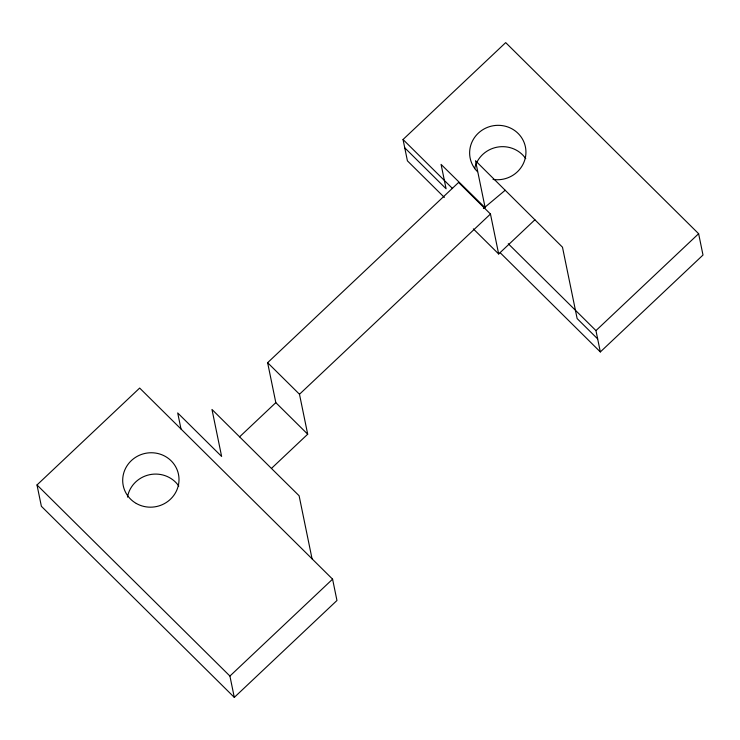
<?xml version="1.0" encoding="UTF-8"?>
<svg xmlns="http://www.w3.org/2000/svg" width="740" height="740" viewBox="0 0 740 740"><rect width="100%" height="100%" fill="white"/><g stroke="black" fill="none" stroke-linecap="round" stroke-linejoin="round"><path stroke-width="1.11" d="M37 484.959L139.666 388.065L332.584 579.161L336.959 600.491L234.303 697.385L41.375 506.29L37 484.959L229.918 676.055L234.303 697.385M444.361 197.432L407.416 160.839L403.041 139.508L505.698 42.615L698.625 233.71L703 255.041L600.334 351.935L500.185 252.729M181.004 429.015L177.702 412.948L221.63 456.46L211.982 409.451L271.432 468.429L307.692 434.204L275.826 402.643L267.621 362.693L458.596 182.456L490.463 214.026L498.668 253.977L534.9 219.78M239.584 436.85L275.826 402.643M307.692 434.204L299.487 394.254L490.463 214.026M229.918 676.055L332.584 579.161M600.334 351.935L595.959 330.604L698.625 233.71M483.387 208.532L505.198 190.263M271.432 468.429L299.108 495.754L312.058 558.83M403.041 139.508L452.565 188.571M508.269 243.738L595.959 330.604M404.743 147.815L446.081 188.756L441.077 164.391L485.153 207.755L475.505 160.746L562.483 247.197L577.135 318.57L597.661 338.911M473.341 228.882L498.668 253.977M267.621 362.693L299.487 394.254M477.494 171.689A28.203 27.177 -11.6 0 1 485.431 128.261A28.203 27.177 -11.6 0 1 525.659 148.278A28.203 27.177 -11.6 0 1 493.043 179.431M474.608 168.674A28.203 27.177 -11.6 0 1 496.956 147.204A28.203 27.177 -11.6 0 1 525.742 158.656M127.474 497.104A28.203 27.177 -11.6 0 1 149.499 474.729A28.203 27.177 -11.6 0 1 178.803 486.078M136.299 503.468A28.203 27.177 -11.6 0 0 179.006 480.094A28.203 27.177 -11.6 0 0 137.242 456.33A28.203 27.177 -11.6 0 0 136.299 503.468"/></g></svg>
